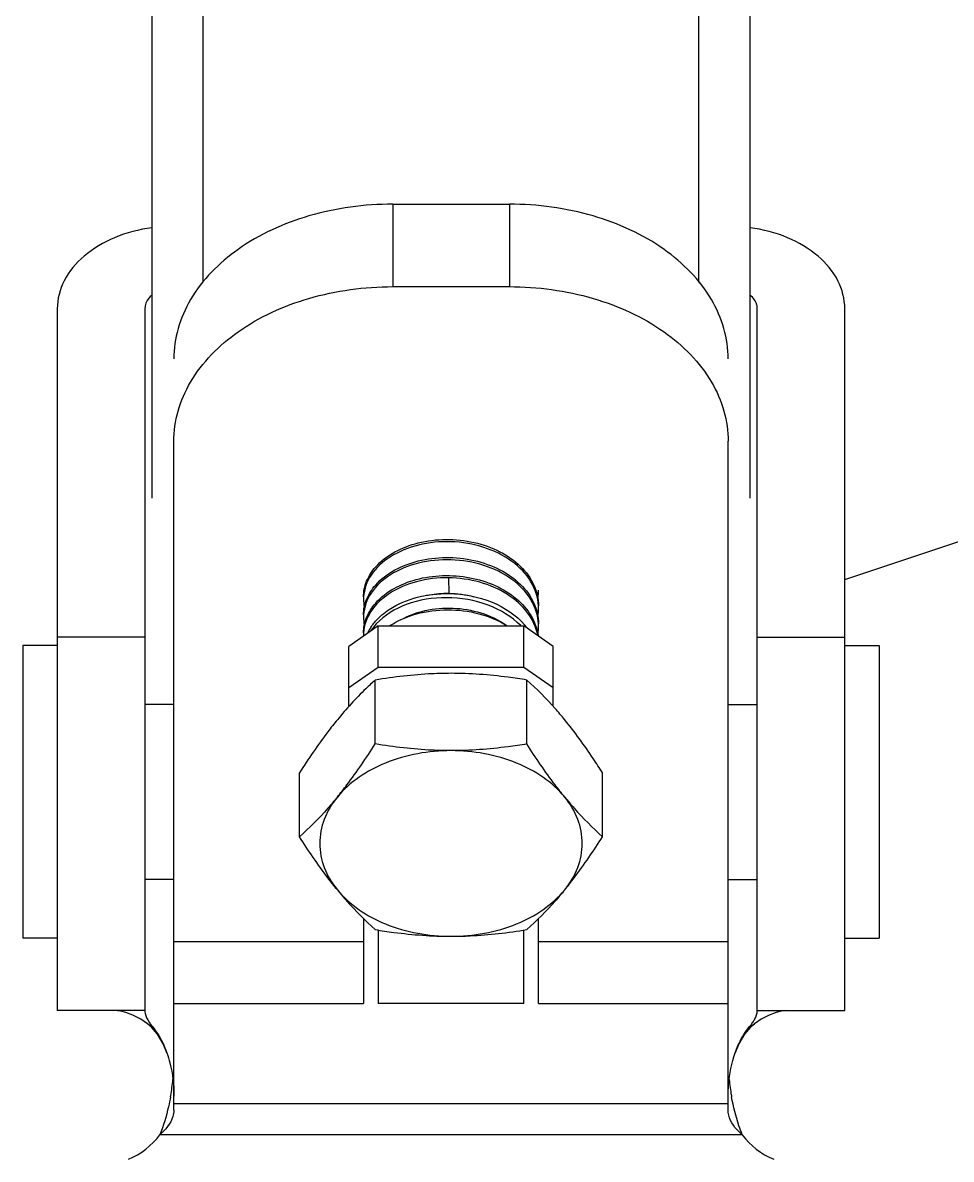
# Model space of a CAD drawing. Extents: x 27938 to 1042331, y -235042 to 1535213.
# Drawn here: x 730735 to 731256, y 745220 to 745857 of the extents above; entities that cross this region are included whole.
import ezdxf

# ---------------------------------------------------------------- set-up
doc = ezdxf.new("R2010")
doc.units = 0
doc.header["$LTSCALE"] = 1000
doc.header["$MEASUREMENT"] = 0
doc.styles.get("Standard").update_dxf_attribs({"font": 'gbenor.shx', "bigfont": 'gbcbig.shx'})
doc.dimstyles.get("Standard").update_dxf_attribs({"dimtxt": 0.18, "dimasz": 0.18, "dimexe": 0.18, "dimexo": 0.0625, "dimgap": 0.09, "dimtad": 0, "dimtih": 1, "dimtoh": 1, "dimdec": 4, "dimzin": 0, "dimdsep": 46, "dimtxsty": 'Standard', "dimcen": 0.09, "dimadec": 0, "dimazin": 0, "dimtfac": 1, "dimtdec": 4, "dimtofl": 0, "dimtmove": 0, "dimatfit": 3, "dimfxl": 1, "dimtolj": 1, "dimtzin": 0, "dimarcsym": 0})

msp = doc.modelspace()

# ---------------------------------------------------------------- linework, layer by layer
for p, q in [((730807.83, 745590.6), (730807.83, 748160.97)), ((731143.11, 745590.6), (731143.11, 748160.97)), ((730836.45, 745711.48), (730836.45, 747876.52)), ((731114.49, 745711.48), (731114.49, 747876.52)), ((730942.76, 745755.39), (730942.76, 745709.14)), ((730942.76, 745755.39), (731008.18, 745755.39)), ((731008.18, 745755.39), (731008.18, 745709.14)), ((730942.76, 745709.14), (731008.18, 745709.14)), ((730754.68, 745696.75), (730754.68, 745303.14)), ((730803.74, 745696.75), (730803.74, 745303.14)), ((731147.2, 745303.14), (731147.2, 745696.75)), ((731196.26, 745303.14), (731196.26, 745696.75)), ((730820.1, 745247.42), (730820.1, 745622.4)), ((731130.84, 745247.42), (731130.84, 745622.4)), ((730974.02, 745545.87), (730974.25, 745537.2)), ((730974.25, 745537.2), (730974.25, 745537.01)), ((730934.58, 745518.97), (730918.23, 745507.4)), ((730934.58, 745495.84), (730934.58, 745518.97)), ((730934.58, 745518.97), (731016.36, 745518.97)), ((731016.36, 745495.84), (731016.36, 745518.97)), ((731032.71, 745507.4), (731016.36, 745518.97)), ((730754.68, 745507.89), (730735.32, 745507.89)), ((730735.32, 745507.89), (730735.32, 745343.71)), ((730803.74, 745512.53), (730754.68, 745512.53)), ((731147.2, 745512.53), (731196.26, 745512.53)), ((731196.26, 745507.89), (731215.62, 745507.89)), ((731215.62, 745507.89), (731215.62, 745343.71)), ((730918.23, 745473.81), (730918.23, 745507.4)), ((731032.71, 745473.81), (731032.71, 745507.4)), ((730918.23, 745484.27), (730934.58, 745495.84)), ((730934.58, 745495.84), (731016.36, 745495.84)), ((731016.36, 745495.84), (731032.71, 745484.27)), ((730932.98, 745452.68), (730932.98, 745488.54)), ((731017.96, 745452.68), (731017.96, 745488.54)), ((730820.1, 745474.86), (730803.74, 745474.86)), ((731130.84, 745474.86), (731147.2, 745474.86)), ((730890.49, 745400.64), (730890.49, 745436.5)), ((731060.45, 745400.64), (731060.45, 745436.5)), ((730820.1, 745376.73), (730803.74, 745376.73)), ((731130.84, 745376.73), (731147.2, 745376.73)), ((730926.4, 745354.79), (730926.4, 745307.22)), ((731024.53, 745307.22), (731024.53, 745354.79)), ((730754.68, 745343.71), (730735.32, 745343.71)), ((730934.58, 745348.36), (730934.58, 745307.24)), ((731016.36, 745307.24), (731016.36, 745348.36)), ((731196.26, 745343.71), (731215.62, 745343.71)), ((730820.1, 745341.95), (730926.4, 745341.95)), ((731024.53, 745341.95), (731130.84, 745341.95)), ((730820.1, 745307.22), (730926.4, 745307.22)), ((731016.36, 745307.24), (730934.58, 745307.24)), ((731024.53, 745307.22), (731130.84, 745307.22)), ((730803.74, 745303.14), (730754.68, 745303.14)), ((731147.2, 745303.14), (731196.26, 745303.14)), ((730808.96, 745293.03), (730805.27, 745295.83)), ((731141.98, 745293.03), (731145.67, 745295.83)), ((731130.84, 745250.87), (730820.1, 745250.87)), ((731138.76, 745233.52), (730812.18, 745233.52))]:
    msp.add_line(p, q)
for points in [[(730805.27, 745295.83), (730801.57, 745298.34), (730797.09, 745300.67), (730793.22, 745302.13), (730790.3, 745302.86), (730788.56, 745303.11), (730788.13, 745303.14)], [(731162.81, 745303.14), (731162.38, 745303.11), (731160.64, 745302.86), (731157.72, 745302.13), (731153.85, 745300.67), (731149.37, 745298.34), (731145.67, 745295.83)], [(730816.17, 745279.47), (730814.07, 745284.51), (730810.86, 745289.93), (730807.53, 745293.86), (730805.28, 745295.83)], [(731145.66, 745295.83), (731143.37, 745293.82), (731140.05, 745289.89), (731136.85, 745284.49), (731134.77, 745279.47)]]:
    msp.add_lwpolyline(points)
for centre, radius, start, end in [((730948.68, 745533.91), 22.28, 176.79531, 179.99774), ((730949.01, 745533.93), 22.61, 180.0486, 191.38893), ((730973.2, 745479.08), 58.13, 88.96287, 89.19864), ((730973.19, 745467.83), 69.18, 89.13991, 89.31671), ((730997.43, 745538.98), 27.1, 350.49826, 359.97077), ((730997.43, 745528.86), 27.1, 350.57751, 359.9713), ((730997.72, 745528.85), 26.81, 0.00153, 2.66808), ((730948.68, 745523.79), 22.28, 176.79481, 179.99775), ((730949.01, 745523.81), 22.6, 180.04798, 191.3296), ((730948.68, 745513.67), 22.28, 176.79416, 179.99777), ((730988.84, 745495.36), 36.87, 37.51951, 40.62392), ((730997.43, 745518.74), 27.1, 350.53849, 359.97102), ((730997.72, 745518.73), 26.81, 0.00154, 2.66785), ((730948.63, 745513.67), 22.22, 180.00024, 181.15233), ((730830.51, 745313.09), 29.33, 213.78825, 214.18873), ((731120.43, 745313.09), 29.33, 325.81127, 326.21175), ((730696.71, 745276.88), 123.45, 350.02794, 354.2434), ((731254.22, 745276.87), 123.44, 185.75095, 189.97214), ((730695.34, 745277.08), 124.83, 349.72994, 350.04434), ((731255.6, 745277.08), 124.83, 189.95566, 190.27006), ((730779.21, 745257.7), 40.89, 292.02431, 323.74846), ((731171.73, 745257.7), 40.89, 216.25154, 247.97569)]:
    msp.add_arc(centre, radius, start, end)
for points, knots in [([(730942.76, 745755.39), (730926.96, 745755.39), (730896.3, 745751.24), (730856.14, 745733.19), (730831.66, 745708.69), (730821.75, 745686.01), (730820.1, 745674.35), (730820.1, 745668.66)], [0, 0, 0, 0, 0.287429, 0.554303, 0.789052, 0.896403, 1, 1, 1, 1]), ([(731130.84, 745668.66), (731130.84, 745674.35), (731129.19, 745686.01), (731119.28, 745708.69), (731094.8, 745733.19), (731054.64, 745751.24), (731023.98, 745755.39), (731008.18, 745755.39)], [0, 0, 0, 0, 0.103597, 0.210948, 0.445697, 0.712571, 1, 1, 1, 1]), ([(730807.8, 745742.19), (730800.61, 745741.21), (730786.97, 745737.68), (730769.58, 745727.56), (730757.66, 745713.55), (730754.68, 745702.13), (730754.68, 745696.75)], [0, 0, 0, 0, 0.287892, 0.552013, 0.786654, 1, 1, 1, 1]), ([(731196.26, 745696.75), (731196.26, 745702.13), (731193.28, 745713.55), (731181.36, 745727.56), (731163.97, 745737.68), (731150.33, 745741.21), (731143.14, 745742.19)], [0, 0, 0, 0, 0.213346, 0.447987, 0.712108, 1, 1, 1, 1]), ([(730820.1, 745622.4), (730820.1, 745628.09), (730821.75, 745639.75), (730831.66, 745662.44), (730856.14, 745686.93), (730896.3, 745704.98), (730926.96, 745709.14), (730942.76, 745709.14)], [0, 0, 0, 0, 0.103597, 0.210948, 0.445697, 0.712571, 1, 1, 1, 1]), ([(731008.18, 745709.14), (731023.98, 745709.14), (731054.64, 745704.98), (731094.8, 745686.93), (731119.28, 745662.44), (731129.19, 745639.75), (731130.84, 745628.09), (731130.84, 745622.4)], [0, 0, 0, 0, 0.287429, 0.554303, 0.789052, 0.896403, 1, 1, 1, 1]), ([(730807.75, 745704.33), (730807.13, 745703.83), (730805.02, 745701.83), (730803.74, 745698.86), (730803.74, 745696.75)], [0, 0, 0, 0, 0.274002, 1, 1, 1, 1]), ([(731147.2, 745696.75), (731147.2, 745697.44), (731146.83, 745700.37), (731144.92, 745702.93), (731143.19, 745704.33)], [0, 0, 0, 0, 0.236834, 1, 1, 1, 1]), ([(731024.51, 745530.1), (731024.29, 745534.81), (731021.02, 745544.72), (731009.63, 745556.23), (730993.81, 745563.85), (730975.63, 745566.89), (730957.45, 745565.13), (730941.63, 745558.82), (730930.12, 745548.66), (730926.68, 745539.47), (730926.44, 745535.15)], [0, 0, 0, 0, 0.109411, 0.23076, 0.366309, 0.510386, 0.653207, 0.784895, 0.899597, 1, 1, 1, 1]), ([(730933.23, 745551.96), (730939.26, 745558.79), (730953.11, 745565.64), (730972.63, 745567.96), (730988.37, 745566.32), (731002.83, 745561.23), (731014.65, 745553.08), (731022.6, 745542.43), (731024.53, 745534.08), (731024.53, 745530.11)], [0, 0, 0, 0, 0.241317, 0.379461, 0.520014, 0.655792, 0.781306, 0.894819, 1, 1, 1, 1]), ([(731024.51, 745519.98), (731024.29, 745524.69), (731021.02, 745534.6), (731009.63, 745546.11), (730993.81, 745553.73), (730975.63, 745556.77), (730957.45, 745555.01), (730941.63, 745548.7), (730930.12, 745538.54), (730926.68, 745529.36), (730926.44, 745525.03)], [0, 0, 0, 0, 0.109411, 0.23076, 0.366314, 0.510391, 0.653213, 0.784895, 0.899597, 1, 1, 1, 1]), ([(730933.22, 745541.83), (730939.25, 745548.67), (730953.1, 745555.51), (730972.62, 745557.84), (730988.36, 745556.2), (731002.82, 745551.12), (731014.65, 745542.96), (731022.6, 745532.31), (731024.53, 745523.97), (731024.53, 745519.99)], [0, 0, 0, 0, 0.241302, 0.379446, 0.520006, 0.655788, 0.781304, 0.89482, 1, 1, 1, 1]), ([(730926.4, 745535.17), (730926.4, 745538.13), (730927.68, 745544.33), (730931.12, 745549.58), (730933.23, 745551.96)], [0, 0, 0, 0, 0.48237, 1, 1, 1, 1]), ([(730933.22, 745531.71), (730939, 745538.26), (730952.12, 745544.98), (730970.79, 745547.64), (730985.99, 745546.52), (731000.22, 745542.17), (731012.22, 745534.9), (731020.87, 745525.21), (731023.77, 745517.35), (731024.29, 745513.5)], [0, 0, 0, 0, 0.238806, 0.375378, 0.515068, 0.651187, 0.778286, 0.893865, 1, 1, 1, 1]), ([(730926.4, 745525.05), (730926.4, 745528.01), (730927.68, 745534.2), (730931.12, 745539.45), (730933.22, 745541.83)], [0, 0, 0, 0, 0.482394, 1, 1, 1, 1]), ([(730974.02, 745545.87), (730968.01, 745545.94), (730956.38, 745544.59), (730941.06, 745538.19), (730929.97, 745528.12), (730926.68, 745519.15), (730926.44, 745514.92)], [0, 0, 0, 0, 0.291821, 0.560232, 0.794326, 1, 1, 1, 1]), ([(731024.05, 745513.63), (731023.2, 745518.14), (731018.88, 745527.26), (731007.08, 745537.54), (730991.55, 745544.18), (730979.95, 745545.8), (730974.02, 745545.87)], [0, 0, 0, 0, 0.215857, 0.456017, 0.721227, 1, 1, 1, 1]), ([(730933.21, 745521.58), (730935.4, 745524.07), (730946.88, 745533.68), (730962.54, 745537.15), (730974.02, 745537.01)], [0, 0, 0, 0, 0.224306, 1, 1, 1, 1]), ([(731014.62, 745519.03), (731009.52, 745524.15), (730996.05, 745532.09), (730973.24, 745535.97), (730950.95, 745532.51), (730938.1, 745524.89), (730933.58, 745519.99)], [0, 0, 0, 0, 0.245715, 0.512956, 0.773315, 1, 1, 1, 1]), ([(730960.04, 745535.67), (730961.16, 745535.94), (730965.75, 745536.9), (730970.47, 745537.26), (730974.01, 745537.21)], [0, 0, 0, 0, 0.245441, 1, 1, 1, 1]), ([(730974.23, 745537.01), (730982.48, 745536.88), (730998.26, 745533.94), (731011.98, 745525.02), (731016.82, 745519.37)], [0, 0, 0, 0, 0.525716, 1, 1, 1, 1]), ([(730926.4, 745514.93), (730926.4, 745517.89), (730927.68, 745524.08), (730931.12, 745529.33), (730933.22, 745531.71)], [0, 0, 0, 0, 0.482388, 1, 1, 1, 1]), ([(730941.21, 745519.06), (730945.76, 745522.02), (730956.39, 745526.5), (730979.13, 745529.41), (730997.19, 745525.07), (731006.95, 745518.97)], [0, 0, 0, 0, 0.237857, 0.495496, 1, 1, 1, 1]), ([(730947.17, 745522.21), (730951.41, 745524.67), (730961.18, 745528.24), (730981.66, 745529.95), (730997.65, 745525.37), (731006.12, 745519.54)], [0, 0, 0, 0, 0.239537, 0.497847, 1, 1, 1, 1]), ([(730928.77, 745514.96), (730929.05, 745515.54), (730930.29, 745517.9), (730931.88, 745520.07), (730933.21, 745521.58)], [0, 0, 0, 0, 0.243018, 1, 1, 1, 1]), ([(730975.47, 745492.3), (730971.89, 745492.3), (730957.66, 745491.95), (730943.49, 745490.27), (730932.98, 745488.54)], [0, 0, 0, 0, 0.251248, 1, 1, 1, 1]), ([(731017.96, 745488.54), (731014.47, 745489.12), (731000.4, 745491.23), (730986.16, 745492.3), (730975.47, 745492.3)], [0, 0, 0, 0, 0.248681, 1, 1, 1, 1]), ([(730932.98, 745488.54), (730931.2, 745486.95), (730923.67, 745479.98), (730916.71, 745472.38), (730911.73, 745466.28)], [0, 0, 0, 0, 0.2325, 1, 1, 1, 1]), ([(731039.21, 745466.28), (731037.46, 745468.41), (731030.82, 745476.24), (731023.55, 745483.54), (731017.96, 745488.54)], [0, 0, 0, 0, 0.268858, 1, 1, 1, 1]), ([(730911.73, 745466.28), (730909.9, 745464.03), (730902.38, 745454.43), (730895.52, 745444.33), (730890.49, 745436.5)], [0, 0, 0, 0, 0.237123, 1, 1, 1, 1]), ([(731060.45, 745436.5), (731058.73, 745439.18), (731052.04, 745449.38), (731044.9, 745459.3), (731039.21, 745466.28)], [0, 0, 0, 0, 0.261287, 1, 1, 1, 1]), ([(730911.73, 745422.91), (730913.56, 745425.15), (730921.09, 745434.75), (730927.94, 745444.86), (730932.98, 745452.68)], [0, 0, 0, 0, 0.237123, 1, 1, 1, 1]), ([(730975.47, 745448.93), (730971.89, 745448.93), (730957.66, 745449.27), (730943.49, 745450.95), (730932.98, 745452.68)], [0, 0, 0, 0, 0.251248, 1, 1, 1, 1]), ([(731017.96, 745452.68), (731014.47, 745452.11), (731000.4, 745450), (730986.16, 745448.93), (730975.47, 745448.93)], [0, 0, 0, 0, 0.248681, 1, 1, 1, 1]), ([(731039.21, 745422.91), (731037.38, 745425.15), (731029.85, 745434.75), (731022.99, 745444.86), (731017.96, 745452.68)], [0, 0, 0, 0, 0.237123, 1, 1, 1, 1]), ([(730975.47, 745448.93), (730962.98, 745448.93), (730939.3, 745444.86), (730918.69, 745431.43), (730911.73, 745422.91)], [0, 0, 0, 0, 0.531659, 1, 1, 1, 1]), ([(731039.21, 745422.91), (731032.25, 745431.43), (731011.64, 745444.86), (730987.95, 745448.93), (730975.47, 745448.93)], [0, 0, 0, 0, 0.468341, 1, 1, 1, 1]), ([(730911.73, 745422.91), (730909.99, 745420.77), (730903.35, 745412.94), (730896.08, 745405.65), (730890.49, 745400.64)], [0, 0, 0, 0, 0.268858, 1, 1, 1, 1]), ([(730911.73, 745422.91), (730908.67, 745419.15), (730903.69, 745410.93), (730900.99, 745396.89), (730903.69, 745382.84), (730908.67, 745374.62), (730911.73, 745370.87)], [0, 0, 0, 0, 0.257487, 0.5, 0.742513, 1, 1, 1, 1]), ([(731039.21, 745422.91), (731040.95, 745420.77), (731047.59, 745412.94), (731054.86, 745405.65), (731060.45, 745400.64)], [0, 0, 0, 0, 0.268858, 1, 1, 1, 1]), ([(731039.21, 745370.87), (731042.27, 745374.62), (731047.25, 745382.84), (731049.95, 745396.89), (731047.25, 745410.93), (731042.27, 745419.15), (731039.21, 745422.91)], [0, 0, 0, 0, 0.257487, 0.5, 0.742513, 1, 1, 1, 1]), ([(730911.73, 745370.87), (730909.9, 745373.11), (730902.38, 745382.71), (730895.52, 745392.82), (730890.49, 745400.64)], [0, 0, 0, 0, 0.237123, 1, 1, 1, 1]), ([(731039.21, 745370.87), (731041.04, 745373.11), (731048.56, 745382.71), (731055.42, 745392.82), (731060.45, 745400.64)], [0, 0, 0, 0, 0.237123, 1, 1, 1, 1]), ([(730911.73, 745370.87), (730913.48, 745368.73), (730920.12, 745360.9), (730927.39, 745353.6), (730932.98, 745348.6)], [0, 0, 0, 0, 0.268858, 1, 1, 1, 1]), ([(730911.73, 745370.87), (730918.69, 745362.35), (730939.3, 745348.91), (730962.98, 745344.84), (730975.47, 745344.84)], [0, 0, 0, 0, 0.468341, 1, 1, 1, 1]), ([(730975.47, 745344.84), (730987.95, 745344.84), (731011.64, 745348.91), (731032.25, 745362.35), (731039.21, 745370.87)], [0, 0, 0, 0, 0.531659, 1, 1, 1, 1]), ([(731039.21, 745370.87), (731037.46, 745368.73), (731030.82, 745360.9), (731023.55, 745353.6), (731017.96, 745348.6)], [0, 0, 0, 0, 0.268858, 1, 1, 1, 1]), ([(730932.98, 745348.6), (730936.47, 745348.02), (730950.54, 745345.91), (730964.78, 745344.84), (730975.47, 745344.84)], [0, 0, 0, 0, 0.248681, 1, 1, 1, 1]), ([(730975.47, 745344.84), (730979.04, 745344.84), (730993.27, 745345.19), (731007.45, 745346.87), (731017.96, 745348.6)], [0, 0, 0, 0, 0.251248, 1, 1, 1, 1]), ([(730803.74, 745303.14), (730803.74, 745302.63), (730803.99, 745300.33), (730805.15, 745298.25), (730806.13, 745296.77)], [0, 0, 0, 0, 0.222245, 1, 1, 1, 1]), ([(731144.8, 745296.77), (731145.17, 745297.32), (731146.38, 745299.25), (731147.2, 745301.51), (731147.2, 745303.14)], [0, 0, 0, 0, 0.289589, 1, 1, 1, 1]), ([(730806.25, 745296.6), (730806.44, 745296.32), (730807.31, 745295.09), (730808.23, 745293.92), (730808.96, 745293.03)], [0, 0, 0, 0, 0.231104, 1, 1, 1, 1]), ([(730808.96, 745293.03), (730809.64, 745292.19), (730812.65, 745288.03), (730814.83, 745283.3), (730816.17, 745279.47)], [0, 0, 0, 0, 0.210146, 1, 1, 1, 1]), ([(731134.77, 745279.47), (731135.25, 745280.85), (731137.12, 745285.63), (731139.67, 745290.18), (731141.98, 745293.03)], [0, 0, 0, 0, 0.285604, 1, 1, 1, 1]), ([(731141.98, 745293.03), (731142.23, 745293.34), (731143.17, 745294.51), (731144.07, 745295.7), (731144.69, 745296.6)], [0, 0, 0, 0, 0.26918, 1, 1, 1, 1]), ([(730816.17, 745279.47), (730816.82, 745277.61), (730819.15, 745269.74), (730820.1, 745261.48), (730820.1, 745255.24)], [0, 0, 0, 0, 0.239548, 1, 1, 1, 1]), ([(731130.84, 745255.24), (731130.84, 745257.35), (731131.17, 745265.55), (731132.76, 745273.72), (731134.77, 745279.47)], [0, 0, 0, 0, 0.257456, 1, 1, 1, 1]), ([(730818.17, 745254.82), (730817.84, 745252.97), (730816.36, 745245.74), (730814.22, 745238.63), (730812.18, 745233.52)], [0, 0, 0, 0, 0.255037, 1, 1, 1, 1]), ([(731138.76, 745233.52), (731138.09, 745235.18), (731135.56, 745242.12), (731133.76, 745249.32), (731132.76, 745254.82)], [0, 0, 0, 0, 0.242689, 1, 1, 1, 1]), ([(730820.1, 745247.42), (730820.1, 745246.16), (730819.1, 745240.73), (730815.39, 745236.2), (730812.18, 745233.52)], [0, 0, 0, 0, 0.231026, 1, 1, 1, 1]), ([(731138.76, 745233.52), (731137.65, 745234.44), (731133.78, 745238.15), (731130.84, 745243.45), (731130.84, 745247.42)], [0, 0, 0, 0, 0.266, 1, 1, 1, 1])]:
    msp.add_open_spline(points, degree=3, knots=knots)
for points in [[(730974.25, 745537.2), (730978.94, 745537.12), (730983.67, 745536.47), (730988.2, 745535.25)], [(730933.58, 745519.99), (730932.55, 745518.87), (730931.59, 745517.68), (730930.74, 745516.42)]]:
    msp.add_open_spline(points, degree=3)

# ---------------------------------------------------------------- leaders
msp.add_leader([(731196.26, 745544.94), (732075.4, 745838.89)], dimstyle='Standard', override={"dimgap": 20})

doc.saveas('drawing.dxf')
